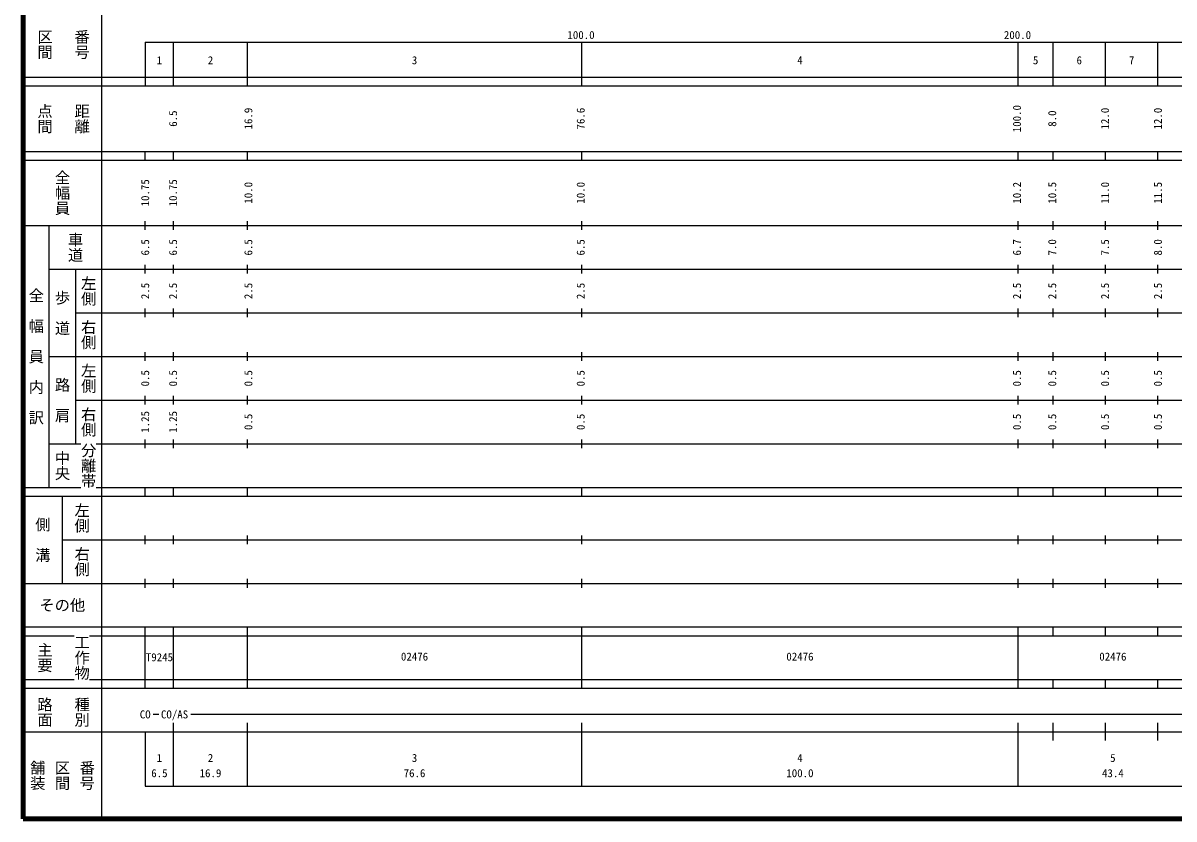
# Model space of a CAD drawing. Units: millimetres, scale not verified. Extents: x 40000 to 680000, y 20000 to 380000.
# Drawn here: x 40000 to 303700, y 20000 to 202409 of the extents above; entities that cross this region are included whole.
import ezdxf
from ezdxf.enums import TextEntityAlignment as Align

# ---------------------------------------------------------------- set-up
doc = ezdxf.new("R2010")
doc.units = ezdxf.units.MM
doc.header["$LTSCALE"] = 1000
doc.layers.add('M-TTL', color=2, linetype='Continuous', lineweight=140)
doc.layers.add('M-TTL-BAND', color=7, linetype='Continuous', lineweight=25)
doc.styles.add('@ＭＳ ゴシック', font='')
doc.styles.add('ＭＳ ゴシック', font='')
doc.styles.get('@ＭＳ ゴシック').set_extended_font_data('@MS Gothic')
doc.styles.get('ＭＳ ゴシック').set_extended_font_data('MS Gothic')

msp = doc.modelspace()

# ---------------------------------------------------------------- linework, layer by layer
at = {"layer": 'M-TTL'}
for p, q in [((40000, 380000), (40000, 20000)), ((40000, 20000), (680000, 20000))]:
    msp.add_line(p, q, dxfattribs=at)
at = {"layer": 'M-TTL-BAND'}
for p, q in [((58000, 370000), (58000, 20000)), ((68000, 198000), (579000, 198000)), ((68000, 198000), (68000, 188000)), ((74500, 188000), (74500, 198000)), ((91400, 188000), (91400, 198000)), ((168000, 188000), (168000, 198000)), ((268000, 188000), (268000, 198000)), ((276000, 188000), (276000, 198000)), ((288000, 188000), (288000, 198000)), ((300000, 188000), (300000, 198000)), ((40000, 190000), (579000, 190000)), ((40000, 188000), (579000, 188000)), ((40000, 173000), (579000, 173000)), ((68000, 171000), (68000, 173000)), ((74500, 171000), (74500, 173000)), ((91400, 171000), (91400, 173000)), ((168000, 171000), (168000, 173000)), ((268000, 171000), (268000, 173000)), ((276000, 171000), (276000, 173000)), ((288000, 171000), (288000, 173000)), ((300000, 171000), (300000, 173000)), ((40000, 171000), (579000, 171000)), ((40000, 156000), (579000, 156000)), ((46000, 96000), (46000, 156000)), ((68000, 155000), (68000, 157000)), ((74500, 155000), (74500, 157000)), ((91400, 155000), (91400, 157000)), ((168000, 155000), (168000, 157000)), ((268000, 155000), (268000, 157000)), ((276000, 155000), (276000, 157000)), ((288000, 155000), (288000, 157000)), ((300000, 155000), (300000, 157000)), ((46000, 146000), (579000, 146000)), ((52000, 146000), (52000, 106000)), ((68000, 145000), (68000, 147000)), ((74500, 145000), (74500, 147000)), ((91400, 145000), (91400, 147000)), ((168000, 145000), (168000, 147000)), ((268000, 145000), (268000, 147000)), ((276000, 145000), (276000, 147000)), ((288000, 145000), (288000, 147000)), ((300000, 145000), (300000, 147000)), ((52000, 136000), (579000, 136000)), ((68000, 135000), (68000, 137000)), ((74500, 135000), (74500, 137000)), ((91400, 135000), (91400, 137000)), ((168000, 135000), (168000, 137000)), ((268000, 135000), (268000, 137000)), ((276000, 135000), (276000, 137000)), ((288000, 135000), (288000, 137000)), ((300000, 135000), (300000, 137000)), ((68000, 125000), (68000, 127000)), ((74500, 125000), (74500, 127000)), ((91400, 125000), (91400, 127000)), ((168000, 125000), (168000, 127000)), ((268000, 125000), (268000, 127000)), ((276000, 125000), (276000, 127000)), ((288000, 125000), (288000, 127000)), ((300000, 125000), (300000, 127000)), ((46000, 126000), (579000, 126000)), ((68000, 115000), (68000, 117000)), ((74500, 115000), (74500, 117000)), ((91400, 115000), (91400, 117000)), ((168000, 115000), (168000, 117000)), ((268000, 115000), (268000, 117000)), ((276000, 115000), (276000, 117000)), ((288000, 115000), (288000, 117000)), ((300000, 115000), (300000, 117000)), ((52000, 116000), (579000, 116000)), ((46000, 106000), (53250, 106000)), ((56750, 106000), (579000, 106000)), ((68000, 105000), (68000, 107000)), ((74500, 105000), (74500, 107000)), ((91400, 105000), (91400, 107000)), ((168000, 105000), (168000, 107000)), ((268000, 105000), (268000, 107000)), ((276000, 105000), (276000, 107000)), ((288000, 105000), (288000, 107000)), ((300000, 105000), (300000, 107000)), ((40000, 96000), (53250, 96000)), ((56750, 96000), (579000, 96000)), ((68000, 94000), (68000, 96000)), ((74500, 94000), (74500, 96000)), ((91400, 94000), (91400, 96000)), ((168000, 94000), (168000, 96000)), ((268000, 94000), (268000, 96000)), ((276000, 94000), (276000, 96000)), ((288000, 94000), (288000, 96000)), ((300000, 94000), (300000, 96000)), ((40000, 94000), (579000, 94000)), ((49000, 94000), (49000, 74000)), ((68000, 83000), (68000, 85000)), ((74500, 83000), (74500, 85000)), ((91400, 83000), (91400, 85000)), ((168000, 83000), (168000, 85000)), ((268000, 83000), (268000, 85000)), ((276000, 83000), (276000, 85000)), ((288000, 83000), (288000, 85000)), ((300000, 83000), (300000, 85000)), ((49000, 84000), (579000, 84000)), ((40000, 74000), (579000, 74000)), ((68000, 73000), (68000, 75000)), ((74500, 73000), (74500, 75000)), ((91400, 73000), (91400, 75000)), ((168000, 73000), (168000, 75000)), ((268000, 73000), (268000, 75000)), ((276000, 73000), (276000, 75000)), ((288000, 73000), (288000, 75000)), ((300000, 73000), (300000, 75000)), ((40000, 64000), (579000, 64000)), ((68000, 62000), (68000, 64000)), ((74500, 62000), (74500, 64000)), ((91400, 62000), (91400, 64000)), ((168000, 62000), (168000, 64000)), ((268000, 62000), (268000, 64000)), ((276000, 62000), (276000, 64000)), ((288000, 62000), (288000, 64000)), ((300000, 62000), (300000, 64000)), ((40000, 62000), (51750, 62000)), ((55250, 62000), (579000, 62000)), ((68000, 52000), (68000, 62000)), ((74500, 52000), (74500, 62000)), ((91400, 52000), (91400, 62000)), ((168000, 52000), (168000, 62000)), ((268000, 52000), (268000, 62000)), ((40000, 52000), (51750, 52000)), ((55250, 52000), (579000, 52000)), ((68000, 50000), (68000, 52000)), ((74500, 50000), (74500, 52000)), ((91400, 50000), (91400, 52000)), ((168000, 50000), (168000, 52000)), ((268000, 50000), (268000, 52000)), ((276000, 50000), (276000, 52000)), ((288000, 50000), (288000, 52000)), ((300000, 50000), (300000, 52000)), ((40000, 50000), (579000, 50000)), ((69847, 44000), (71094, 44000)), ((78448, 44000), (387886, 44000)), ((40000, 40000), (579000, 40000)), ((68000, 40000), (68000, 27500)), ((74500, 27500), (74500, 42000)), ((91400, 27500), (91400, 42000)), ((168000, 27500), (168000, 42000)), ((268000, 27500), (268000, 42000)), ((276000, 38000), (276000, 42000)), ((288000, 38000), (288000, 42000)), ((300000, 38000), (300000, 42000)), ((68000, 27500), (579000, 27500))]:
    msp.add_line(p, q, dxfattribs=at)

# ---------------------------------------------------------------- texts
at = {"layer": 'M-TTL-BAND', "style": '@ＭＳ ゴシック'}
for s, p in [('区間', (45000, 197500)), ('番号', (53500, 197500)), ('点間', (45000, 180500)), ('距離', (53500, 180500)), ('全幅員', (49000, 163500)), ('車道', (52000, 151000)), ('左側', (55000, 141000)), ('全\u3000幅\u3000員\u3000内\u3000訳', (43000, 126000)), ('歩\u3000道', (49000, 136000)), ('右側', (55000, 131000)), ('左側', (55000, 121000)), ('路\u3000肩', (49000, 116000)), ('右側', (55000, 111000)), ('分離帯', (55000, 101000)), ('中央', (49000, 101000)), ('左側', (53500, 89000)), ('側\u3000溝', (44500, 84000)), ('右側', (53500, 79000)), ('工作物', (53500, 57000)), ('主要', (45000, 57000)), ('路面', (45000, 44500)), ('種別', (53500, 44500)), ('舗装', (43333, 30000)), ('区間', (49000, 30000)), ('番号', (54667, 30000))]:
    msp.add_text(s, height=2566, rotation=270, dxfattribs=at).set_placement(p, align=Align.MIDDLE_CENTER)
at = {"layer": 'M-TTL-BAND', "style": 'ＭＳ ゴシック'}
for s, p in [('100.0', (167844, 198195)), ('200.0', (267844, 198195)), ('1', (71250, 192405)), ('2', (82950, 192405)), ('3', (129700, 192405)), ('4', (218000, 192405)), ('5', (272000, 192405)), ('6', (282000, 192405)), ('7', (294000, 192405)), ('02476', (129700, 55750)), ('02476', (218000, 55750)), ('02476', (289700, 55750)), ('T9245', (71250, 55604)), ('CO', (68000, 42500)), ('CO/AS', (74716, 42500)), ('1', (71250, 32523)), ('2', (82950, 32523)), ('3', (129700, 32523)), ('4', (218000, 32523)), ('5', (289700, 32523)), ('6.5', (71250, 29033)), ('16.9', (82950, 29033)), ('76.6', (129700, 29033)), ('100.0', (218000, 29033)), ('43.4', (289700, 29033))]:
    msp.add_text(s, height=1833, dxfattribs=at).set_placement(p, align=Align.BOTTOM_CENTER)
for s, p in [('6.5', (75838, 180500)), ('16.9', (93086, 180500)), ('76.6', (169226, 180500)), ('100.0', (269186, 180500)), ('8.0', (277264, 180500)), ('12.0', (289363, 180500)), ('12.0', (301480, 180500)), ('10.75', (69450, 163500)), ('10.75', (75838, 163500)), ('10.0', (93086, 163500)), ('10.0', (169226, 163500)), ('10.2', (269186, 163500)), ('10.5', (277264, 163500)), ('11.0', (289363, 163500)), ('11.5', (301480, 163500)), ('6.5', (69450, 151000)), ('6.5', (75838, 151000)), ('6.5', (93086, 151000)), ('6.5', (169226, 151000)), ('6.7', (269186, 151000)), ('7.0', (277264, 151000)), ('7.5', (289363, 151000)), ('8.0', (301480, 151000)), ('2.5', (69450, 141000)), ('2.5', (75838, 141000)), ('2.5', (93086, 141000)), ('2.5', (169226, 141000)), ('2.5', (269186, 141000)), ('2.5', (277264, 141000)), ('2.5', (289363, 141000)), ('2.5', (301480, 141000)), ('0.5', (69450, 121000)), ('0.5', (75838, 121000)), ('0.5', (93086, 121000)), ('0.5', (169226, 121000)), ('0.5', (269186, 121000)), ('0.5', (277264, 121000)), ('0.5', (289363, 121000)), ('0.5', (301480, 121000)), ('1.25', (69450, 111000)), ('1.25', (75838, 111000)), ('0.5', (93086, 111000)), ('0.5', (169226, 111000)), ('0.5', (269186, 111000)), ('0.5', (277264, 111000)), ('0.5', (289363, 111000)), ('0.5', (301480, 111000))]:
    msp.add_text(s, height=1833, rotation=90, dxfattribs=at).set_placement(p, align=Align.BOTTOM_CENTER)
msp.add_text('その他', height=2566, dxfattribs=at).set_placement((49000, 69000), align=Align.MIDDLE_CENTER)

doc.saveas('drawing.dxf')
